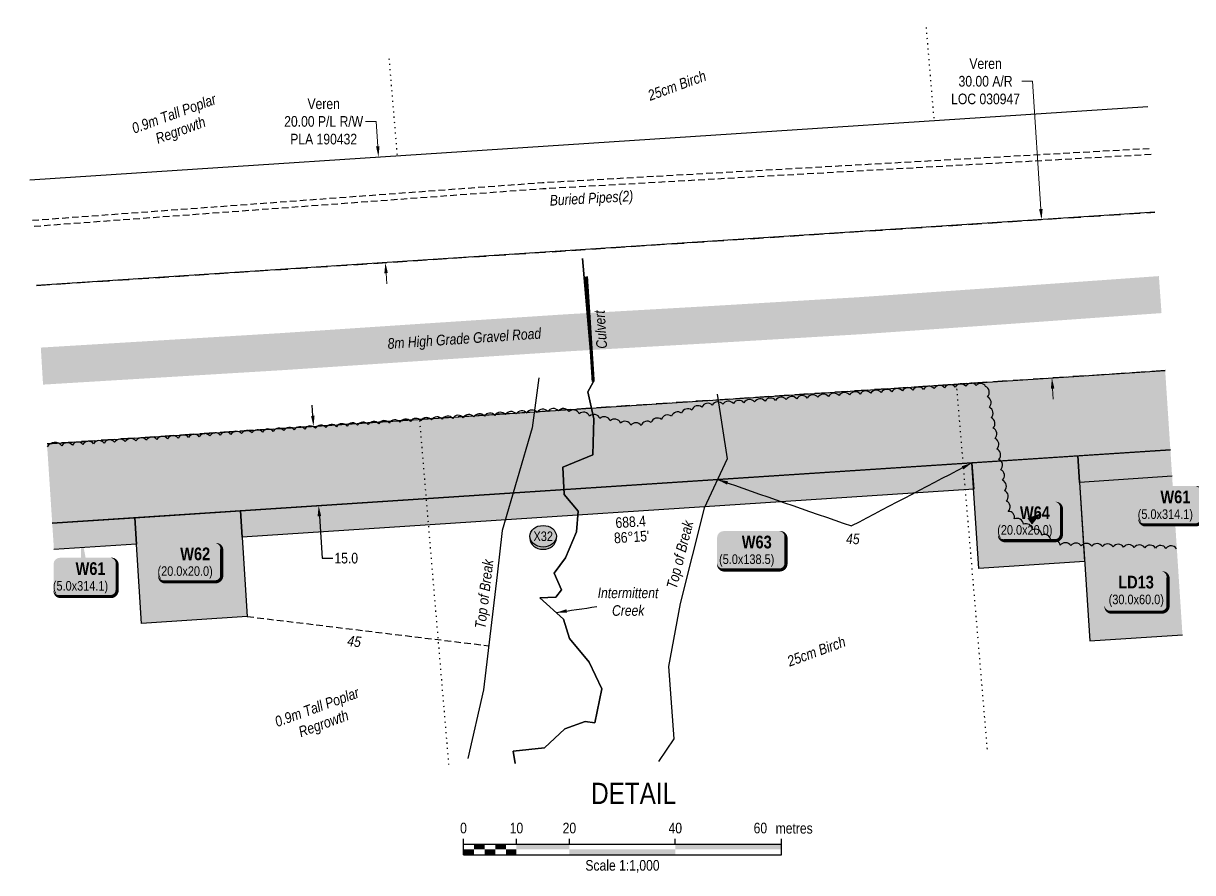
# Model space of a CAD drawing. Extents: x 471563 to 508050, y 6028961 to 6050146.
# Drawn here: x 484663 to 485766, y 6045283 to 6046084 of the extents above; entities that cross this region are included whole.
import ezdxf
from ezdxf.enums import TextEntityAlignment as Align

# ---------------------------------------------------------------- set-up
doc = ezdxf.new("R2010")
doc.units = 0
doc.header["$LTSCALE"] = 5
doc.header["$PDSIZE"] = 0.5
for name, pattern in [('0', [1, 1, 0]), ('foc-ACCESSROAD', [3.75, 2.5, -1.25]), ('foc-TIELINE', [1.875, 1.25, -0.625]), ('foc-TOPO', [1, 0.2, -0.8]), ('foc-WHEELTRACKS', [2, 0.4, -1.6]), ('UG_PIPE', [1.875, 1.25, -0.625])]:
    doc.linetypes.add(name, pattern=pattern)
doc.layers.get('Defpoints').update_dxf_attribs({"color": 9})
for name, color, linetype, lineweight in [('AS-GENERAL', 48, 'Continuous', 18), ('C-AR-T', 13, 'Continuous', 9), ('T-TEXT', 48, 'Continuous', 18), ('T-TIE-T', 201, 'Continuous', 18)]:
    doc.layers.add(name, color=color, linetype=linetype, lineweight=lineweight)
for name, color, linetype in [('AS-PIPE-UG', 44, 'UG_PIPE'), ('AS-PIPE-UG-T', 44, 'Continuous'), ('AS-ROADS', 254, 'Continuous'), ('C-AR', 13, 'foc-ACCESSROAD'), ('C-RW', 13, 'Continuous'), ('DETAIL-T', 7, 'Continuous'), ('L-BD1', 253, 'Continuous'), ('P-CROSSINGS', 250, 'Continuous'), ('P-PROPOSED', 10, 'Continuous'), ('P-PROPOSED-H', 21, 'Continuous'), ('P-TEMP-BLOCKS', 250, 'Continuous'), ('P-TEMP-H', 41, 'Continuous'), ('P-TEMP_LOG DECK', 46, 'Continuous'), ('P-TEMP_WORKSPACE', 46, 'Continuous'), ('P-TXT', 4, 'Continuous'), ('T-BUSH', 110, '0'), ('T-BUSH-T', 110, 'Continuous'), ('T-CREEK', 160, 'Continuous'), ('T-SLOPE', 48, 'Continuous'), ('T-TIE', 201, 'foc-TIELINE'), ('T-VEGETATION-CHANGE', 104, 'foc-TOPO'), ('T-WATER-P3', 160, 'foc-WHEELTRACKS'), ('T-WATER-T', 170, 'Continuous')]:
    doc.layers.add(name, color=color, linetype=linetype)
doc.styles.add('80', font='ARIALN.TTF', dxfattribs={"height": 10})
doc.styles.add('80CG', font='ARIALN.TTF', dxfattribs={"height": 10})
doc.styles.add('80L', font='ARIALN.TTF', dxfattribs={"height": 10})
doc.styles.add('80LS', font='ARIALNI.TTF', dxfattribs={"height": 10})
doc.styles.add('BOLD', font='ARIALNB.TTF')
doc.styles.add('Crossing', font='ARIALN.TTF', dxfattribs={"height": 10})
doc.styles.add('foc-LtypeFont', font='ARIALN.TTF', dxfattribs={"height": 7.349999999999999})
doc.linetypes.add('foc-TOPO-flowdirection-NOLINE', pattern='A,0,[">",foc-LtypeFont,S=0.3,R=0,X=0,Y=-0.945],-20,[">",foc-LtypeFont,S=0.3,R=0,X=0,Y=-0.945],0', length=20)
doc.dimstyles.new('Compass 5 000', dxfattribs={"dimscale": 5, "dimtxt": 9, "dimasz": 2, "dimexe": 0.2, "dimexo": 0.0625, "dimgap": 0.5, "dimtad": 0, "dimtih": 1, "dimtoh": 1, "dimzin": 0, "dimdsep": 46, "dimtxsty": '80CG', "dimcen": 0.1, "dimse1": 1, "dimse2": 1, "dimclrd": 256, "dimclrt": 256, "dimaunit": 1, "dimadec": 4, "dimazin": 0, "dimtfac": 0.06, "dimtofl": 0, "dimtmove": 0, "dimatfit": 1, "dimfxl": 0.2, "dimtolj": 1, "dimtzin": 0, "dimlwd": -1, "dimarcsym": 0})

# ---------------------------------------------------------------- blocks, each defined once
blk = doc.blocks.new('*U212')
h = blk.add_hatch(color=191)
edge = h.paths.add_edge_path()
edge.add_line((-23.99999999999998, -18.12467346899211), (23.99999999999998, -18.12467346899211))
edge.add_arc((23.99999999999998, -12.12467346899211), 6, 270, 360)
edge.add_line((29.99999999999998, -12.12467346899211), (29.99999999999998, 12.5))
edge.add_arc((23.99999999999998, 12.5), 6, 0, 90)
edge.add_line((23.99999999999998, 18.5), (-23.99999999999998, 18.5))
edge.add_arc((-23.99999999999998, 12.5), 6, 90, 180)
edge.add_line((-29.99999999999998, 12.5), (-29.99999999999998, -12.12467346899211))
edge.add_arc((-23.99999999999998, -12.12467346899211), 6, 180, 270)
at = {"color": 250, "flags": 128}
blk.add_lwpolyline([(-23.99999999999998, -18.12467346899211, 3, 3, 0), (23.99999999999998, -18.12467346899211, 3, 3, 0.414213562373095), (29.99999999999998, -12.12467346899211, 3, 3, 0), (29.99999999999998, 12.5, 3, 0, 0.414213562373095), (23.99999999999998, 18.5, 0, 0, 0), (-23.99999999999998, 18.5, 0, 0, 0.414213562373095), (-29.99999999999998, 12.5, 0, 0, 0), (-29.99999999999998, -12.12467346899211, 0, 3, 0.414213562373095)], format="xyseb", close=True, dxfattribs=at)
at = {"flags": 128}
blk.add_lwpolyline([(10.77027716297774, 7.691729883086108, 0, 7.499999999999998, 0), (-3.398394867633905e-15, 3.944304526105059e-31, 0, 0, 0)], format="xyseb", dxfattribs=at)
at = {"color": 250}
for tag, p, height, style in [('TEMP_AREA_W1_001', (-9.212824010914055, 2.244292974654144), 12, 'BOLD'), ('ENTER_TEXT_001', (-30.65893587994544, -12.47010782646594), 9, '80')]:
    blk.add_attdef(tag, p, '', height=height, dxfattribs=dict(at, style=style))
blk = doc.blocks.new('*U248')
h = blk.add_hatch(color=191)
edge = h.paths.add_edge_path()
edge.add_line((-26.49999999999998, -18.12467346899211), (26.49999999999998, -18.12467346899211))
edge.add_arc((26.49999999999998, -12.12467346899211), 6, 270, 360)
edge.add_line((32.49999999999998, -12.12467346899211), (32.49999999999998, 12.5))
edge.add_arc((26.49999999999998, 12.5), 6, 0, 90)
edge.add_line((26.49999999999998, 18.5), (-26.49999999999998, 18.5))
edge.add_arc((-26.49999999999998, 12.5), 6, 90, 180)
edge.add_line((-32.49999999999998, 12.5), (-32.49999999999998, -12.12467346899211))
edge.add_arc((-26.49999999999998, -12.12467346899211), 6, 180, 270)
at = {"color": 250, "flags": 128}
blk.add_lwpolyline([(-26.49999999999998, -18.12467346899211, 3, 3, 0), (26.49999999999998, -18.12467346899211, 3, 3, 0.414213562373095), (32.49999999999998, -12.12467346899211, 3, 3, 0), (32.49999999999998, 12.5, 3, 0, 0.414213562373095), (26.49999999999998, 18.5, 0, 0, 0), (-26.49999999999998, 18.5, 0, 0, 0.414213562373095), (-32.49999999999998, 12.5, 0, 0, 0), (-32.49999999999998, -12.12467346899211, 0, 3, 0.414213562373095)], format="xyseb", close=True, dxfattribs=at)
at = {"flags": 128}
blk.add_lwpolyline([(14.94424908989437, 3.134523259733476, 0, 7.499999999999998, 0), (-3.398394867633904e-15, 3.944304526105059e-31, 0, 0, 0)], format="xyseb", dxfattribs=at)
at = {"color": 250}
for tag, p, height, style in [('TEMP_AREA_W1_001', (-9.212824010914055, 2.244292974654144), 12, 'BOLD'), ('ENTER_TEXT_001', (-30.65893587994544, -12.47010782646594), 9, '80')]:
    blk.add_attdef(tag, p, '', height=height, dxfattribs=dict(at, style=style))
blk = doc.blocks.new('xing2')
h = blk.add_hatch(color=50)
h.dxf.hatch_style = 1
edge = h.paths.add_edge_path()
edge.add_ellipse((0, 0), major_axis=(-12.5, 0), ratio=0.8162973455633619, start_angle=0, end_angle=360)
h = blk.add_hatch(color=250)
h.dxf.hatch_style = 1
edge = h.paths.add_edge_path()
edge.add_ellipse((0, -2.047489049626165), major_axis=(-12.5, 0), ratio=0.8162973455633619, start_angle=0, end_angle=180)
edge.add_line((12.5, -2.047489049626165), (12.5, 0))
edge.add_ellipse((0, 0), major_axis=(-12.5, 0), ratio=0.8162973455633619, start_angle=0, end_angle=180, ccw=False)
edge.add_line((-12.5, 0), (-12.5, -2.047489049626165))
at = {"color": 250}
blk.add_ellipse((0, 0), major_axis=(-12.5, 0), ratio=0.8162973455633619, dxfattribs=at)
blk.add_ellipse((0, -2.047489049626165), major_axis=(-12.5, 0), ratio=0.8162973455633619, start_param=0, end_param=3.141592653589793, dxfattribs=at)
at = {"color": 250, "style": 'Crossing'}
blk.add_attdef('CROSSING', text='', height=9, dxfattribs=at).set_placement((0.08916442567715421, 0.0199513138486509), align=Align.MIDDLE_CENTER)
at = {"color": 250, "style": 'Crossing', "flags": 1}
for tag, p in [('OWNER', (0.08916442567715421, -12.49201765665748)), ('DESCRIPTION', (0.08916442567715421, -25.770021277247)), ('LOCATION', (0.08916442567715421, -39.30337514164421)), ('DWG_REF', (0.08916442567715421, -52.83672900604233))]:
    blk.add_attdef(tag, text='', height=9, dxfattribs=at).set_placement(p, align=Align.MIDDLE_CENTER)
blk = doc.blocks.new('*U320')
h = blk.add_hatch(color=191)
edge = h.paths.add_edge_path()
edge.add_line((-23.99999999999998, -20.05067980475724), (23.99999999999998, -20.05067980475724))
edge.add_arc((23.99999999999998, -14.05067980475724), 6, 270, 360)
edge.add_line((29.99999999999998, -14.05067980475724), (29.99999999999998, 12.5))
edge.add_arc((23.99999999999998, 12.5), 6, 0, 90)
edge.add_line((23.99999999999998, 18.5), (-23.99999999999998, 18.5))
edge.add_arc((-23.99999999999998, 12.5), 6, 90, 180)
edge.add_line((-29.99999999999998, 12.5), (-29.99999999999998, -14.05067980475724))
edge.add_arc((-23.99999999999998, -14.05067980475724), 6, 180, 270)
at = {"color": 250, "flags": 128}
blk.add_lwpolyline([(-23.99999999999998, -20.05067980475724, 3, 3, 0), (23.99999999999998, -20.05067980475724, 3, 3, 0.414213562373095), (29.99999999999998, -14.05067980475724, 3, 3, 0), (29.99999999999998, 12.5, 3, 0, 0.414213562373095), (23.99999999999998, 18.5, 0, 0, 0), (-23.99999999999998, 18.5, 0, 0, 0.414213562373095), (-29.99999999999998, 12.5, 0, 0, 0), (-29.99999999999998, -14.05067980475724, 0, 3, 0.414213562373095)], format="xyseb", close=True, dxfattribs=at)
at = {"flags": 128}
blk.add_lwpolyline([(-18.85072646968288, 1.630617508971602, 0, 7.499999999999998, 0), (-3.398394867633905e-15, 0, 0, 0, 0)], format="xyseb", dxfattribs=at)
at = {"color": 250}
for tag, p, height, style in [('TEMP_AREA_W1_001', (-9.212824010914055, 2.244292974654144), 12, 'BOLD'), ('ENTER_TEXT_001', (-30.65893587994544, -12.47010782646594), 9, '80')]:
    blk.add_attdef(tag, p, '', height=height, dxfattribs=dict(at, style=style))
blk = doc.blocks.new('*U389')
at = {"color": 0}
for p, q in [((-150.0000000000342, 0), (-150.0000000000342, 15.00000000000273)), ((-100.0000000000232, 10.00000000000182), (-100.0000000000232, 15.00000000000273)), ((-50.00000000001134, 10.00000000000182), (-50.00000000001134, 15.00000000000273)), ((50.00000000001134, 10.00000000000182), (50.00000000001134, 15.00000000000273)), ((150.2392182250246, -2.274e-13), (150.2392182250246, 15.0000000000025)), ((-150.0000000000342, 10.00000000000182), (150.2392182250246, 10.00000000000159)), ((-150.0000000000342, 0), (150.2392182250246, -2.274e-13))]:
    blk.add_line(p, q, dxfattribs=at)
for points in [[(-150.0000000000342, 5.000000000000909), (-140.0000000000233, 5.000000000000909), (-150.0000000000342, 0), (-140.0000000000233, 0)], [(-140.0000000000342, 10.00000000000091), (-130.0000000000232, 10.00000000000091), (-140.0000000000342, 5), (-130.0000000000232, 5)], [(-130.0000000000342, 5.000000000000909), (-120.0000000000233, 5.000000000000909), (-130.0000000000342, 0), (-120.0000000000233, 0)], [(-120.0000000000342, 10.00000000000091), (-110.0000000000233, 10.00000000000091), (-120.0000000000342, 5), (-110.0000000000233, 5)], [(-110.0000000000342, 5.000000000000909), (-100.0000000000232, 5.000000000000909), (-110.0000000000342, 0), (-100.0000000000232, 0)], [(-100.0000000000232, 10.00000000000182), (-50.00000000001134, 10.00000000000182), (-100.0000000000232, 5.000000000000909), (-50.00000000001134, 5.000000000000909)], [(-50.00000000001134, 5.000000000000909), (50.00000000001134, 5.000000000000909), (-50.00000000001134, 0), (50.00000000001134, 0)], [(50.00000000001134, 10.00000000000182), (150.2392182250246, 10.00000000000159), (50.00000000001134, 5.000000000000909), (150.2392182250246, 5.000000000000682)]]:
    blk.add_solid(points, dxfattribs=at)
at = {"color": 0, "style": '80'}
blk.add_text('metres', height=10.00000000000227, dxfattribs=at).set_placement((162.2392182250246, 20.0000000000025), align=Align.CENTER)
for s, insert, char_height, attachment_point in [('0', (-150.0000000000342, 30.21145975443656), 10, 2), ('10', (-100.0000000000232, 30.21145975443656), 10, 2), ('20', (-50.00000000001134, 30.21145975443656), 10, 2), ('40', (50.00000000001134, 30.21145975443656), 10, 2), ('60', (136.6959500629242, 30.21828103683765), 10, 3), ('Scale 1:1,000', (0.1196091124951968, -5.000000000000114), 10.00000000000227, 2)]:
    blk.add_mtext(s, dxfattribs=dict(at, insert=insert, char_height=char_height, attachment_point=attachment_point))
blk = doc.blocks.new('*D321')
at = {"layer": 'C-AR-T', "transparency": 16777216}
for p, q in [((485614.8240782034, 6046029.447352895), (485604.8240782034, 6046029.447352896)), ((485622.7191766921, 6045908.889096485), (485614.8240782034, 6046029.447352895)), ((485633.8130874357, 6045739.484935421), (485634.4665659533, 6045729.506309973))]:
    blk.add_line(p, q, dxfattribs=at)
at = {"layer": 'C-AR-T', "linetype": 'Continuous', "transparency": 16777216}
for points in [[(485624.3822809334, 6045908.998009571), (485621.0560724509, 6045908.780183398), (485623.3726552099, 6045898.910471037)], [(485635.4761916769, 6045739.593848507), (485632.1499831944, 6045739.376022334), (485633.159608918, 6045749.463560869)]]:
    blk.add_solid(points, dxfattribs=at)
at = {"layer": 'Defpoints', "color": 0, "linetype": 'Continuous', "transparency": 16777216}
for p in [(485623.3726552099, 6045898.910471037), (485583.0998737848, 6045896.273094011), (485592.886827493, 6045746.826183843)]:
    blk.add_point(p, dxfattribs=at)
at = {"layer": 'C-AR-T', "linetype": 'Continuous', "transparency": 16777216, "insert": (485570.5232596501, 6046029.447352896), "char_height": 10, "attachment_point": 5, "style": '80CG'}
blk.add_mtext('\\A1;Veren\\P30.00 A/R\\PLOC 030947', dxfattribs=at)
blk = doc.blocks.new('*D322')
at = {"layer": 'C-AR-T', "transparency": 16777216}
for p, q in [((484995.4279018126, 6045991.530613091), (484985.4279018126, 6045991.530613091)), ((484996.9641961056, 6045968.071379268), (484995.4279018126, 6045991.530613091)), ((485004.8010130084, 6045848.403083298), (485005.4544915253, 6045838.42445785))]:
    blk.add_line(p, q, dxfattribs=at)
at = {"layer": 'C-AR-T', "linetype": 'Continuous', "transparency": 16777216}
for points in [[(484998.6273003469, 6045968.180292354), (484995.3010918644, 6045967.962466181), (484997.6176746225, 6045958.09275382)], [(485006.4641172496, 6045848.511996385), (485003.1379087672, 6045848.294170212), (485004.1475344914, 6045858.381708746)]]:
    blk.add_solid(points, dxfattribs=at)
at = {"layer": 'Defpoints', "color": 0, "linetype": 'Continuous', "transparency": 16777216}
for p in [(485135.5642385939, 6045967.126574812), (484997.6176746225, 6045958.09275382), (485142.0940984628, 6045867.415529737)]:
    blk.add_point(p, dxfattribs=at)
at = {"layer": 'C-AR-T', "linetype": 'Continuous', "transparency": 16777216, "insert": (484945.8883383756, 6045991.530613092), "char_height": 10, "attachment_point": 5, "style": '80CG'}
blk.add_mtext('\\A1;Veren\\P20.00 P/L R/W\\PPLA 190432', dxfattribs=at)
blk = doc.blocks.new('*U323')
h = blk.add_hatch(color=191)
edge = h.paths.add_edge_path()
edge.add_line((-23.99999999999998, -18.12467346899211), (23.99999999999998, -18.12467346899211))
edge.add_arc((23.99999999999998, -12.12467346899211), 6, 270, 360)
edge.add_line((29.99999999999998, -12.12467346899211), (29.99999999999998, 12.5))
edge.add_arc((23.99999999999998, 12.5), 6, 0, 90)
edge.add_line((23.99999999999998, 18.5), (-23.99999999999998, 18.5))
edge.add_arc((-23.99999999999998, 12.5), 6, 90, 180)
edge.add_line((-29.99999999999998, 12.5), (-29.99999999999998, -12.12467346899211))
edge.add_arc((-23.99999999999998, -12.12467346899211), 6, 180, 270)
at = {"flags": 128}
blk.add_lwpolyline([(-28.51707047429159, 40.15984528709085, 0, 7.499999999999996, 0), (-3.398394867633905e-15, 3.944304526105059e-31, 0, 0, 0)], format="xyseb", dxfattribs=at)
at = {"color": 250, "flags": 128}
blk.add_lwpolyline([(-23.99999999999998, -18.12467346899211, 3, 3, 0), (23.99999999999998, -18.12467346899211, 3, 3, 0.414213562373095), (29.99999999999998, -12.12467346899211, 3, 3, 0), (29.99999999999998, 12.5, 3, 0, 0.414213562373095), (23.99999999999998, 18.5, 0, 0, 0), (-23.99999999999998, 18.5, 0, 0, 0.414213562373095), (-29.99999999999998, 12.5, 0, 0, 0), (-29.99999999999998, -12.12467346899211, 0, 3, 0.414213562373095)], format="xyseb", close=True, dxfattribs=at)
at = {"color": 250}
for tag, p, height, style in [('TEMP_AREA_W1_001', (-9.212824010914055, 2.244292974654144), 12, 'BOLD'), ('ENTER_TEXT_001', (-30.65893587994544, -12.47010782646594), 9, '80')]:
    blk.add_attdef(tag, p, '', height=height, dxfattribs=dict(at, style=style))
blk = doc.blocks.new('*U324')
h = blk.add_hatch(color=191)
edge = h.paths.add_edge_path()
edge.add_line((-23.99999999999998, -18.12467346899211), (23.99999999999998, -18.12467346899211))
edge.add_arc((23.99999999999998, -12.12467346899211), 6, 270, 360)
edge.add_line((29.99999999999998, -12.12467346899211), (29.99999999999998, 12.5))
edge.add_arc((23.99999999999998, 12.5), 6, 0, 90)
edge.add_line((23.99999999999998, 18.5), (-23.99999999999998, 18.5))
edge.add_arc((-23.99999999999998, 12.5), 6, 90, 180)
edge.add_line((-29.99999999999998, 12.5), (-29.99999999999998, -12.12467346899211))
edge.add_arc((-23.99999999999998, -12.12467346899211), 6, 180, 270)
at = {"color": 250, "flags": 128}
blk.add_lwpolyline([(-23.99999999999998, -18.12467346899211, 3, 3, 0), (23.99999999999998, -18.12467346899211, 3, 3, 0.414213562373095), (29.99999999999998, -12.12467346899211, 3, 3, 0), (29.99999999999998, 12.5, 3, 0, 0.414213562373095), (23.99999999999998, 18.5, 0, 0, 0), (-23.99999999999998, 18.5, 0, 0, 0.414213562373095), (-29.99999999999998, 12.5, 0, 0, 0), (-29.99999999999998, -12.12467346899211, 0, 3, 0.414213562373095)], format="xyseb", close=True, dxfattribs=at)
at = {"flags": 128}
blk.add_lwpolyline([(23.20910139859189, 6.14590518389674, 0, 7.499999999999998, 0), (-3.398394867633904e-15, 3.944304526105059e-31, 0, 0, 0)], format="xyseb", dxfattribs=at)
at = {"color": 250}
for tag, p, height, style in [('TEMP_AREA_W1_001', (-9.212824010914055, 2.244292974654144), 12, 'BOLD'), ('ENTER_TEXT_001', (-30.65893587994544, -12.47010782646594), 9, '80')]:
    blk.add_attdef(tag, p, '', height=height, dxfattribs=dict(at, style=style))
blk = doc.blocks.new('*D325')
at = {"layer": 'Defpoints', "color": 0, "linetype": 'Continuous', "transparency": 16777216}
for p in [(484962.6794974743, 6045705.556916497), (484941.1875972787, 6045629.027815318), (484967.5777522455, 6045630.755943951)]:
    blk.add_point(p, dxfattribs=at)
at = {"layer": 'P-TXT', "transparency": 16777216}
for p, q in [((484935.6359036447, 6045713.807415908), (484934.982464782, 6045723.786043952)), ((484941.8410361414, 6045619.049187273), (484944.4349596635, 6045579.43752736)), ((484944.4349596635, 6045579.43752736), (484954.4349596634, 6045579.437527361))]:
    blk.add_line(p, q, dxfattribs=at)
at = {"layer": 'P-TXT', "linetype": 'Continuous', "transparency": 16777216}
for points in [[(484937.2990083187, 6045713.916322386), (484933.9727989706, 6045713.698509431), (484936.2893425074, 6045703.828787863)], [(484943.5041408155, 6045619.15809375), (484940.1779314673, 6045618.940280796), (484941.1875972787, 6045629.027815318)]]:
    blk.add_solid(points, dxfattribs=at)
at = {"layer": 'P-TXT', "linetype": 'Continuous', "transparency": 16777216, "insert": (484967.1873471134, 6045579.437527361), "char_height": 10, "attachment_point": 5, "style": '80CG'}
blk.add_mtext('\\A1;15.0', dxfattribs=at)
blk = doc.blocks.new('*U247')
h = blk.add_hatch(color=191)
edge = h.paths.add_edge_path()
edge.add_line((-23.99999999999998, -18.12467346899211), (23.99999999999998, -18.12467346899211))
edge.add_arc((23.99999999999998, -12.12467346899211), 6, 270, 360)
edge.add_line((29.99999999999998, -12.12467346899211), (29.99999999999998, 12.5))
edge.add_arc((23.99999999999998, 12.5), 6, 0, 90)
edge.add_line((23.99999999999998, 18.5), (-23.99999999999998, 18.5))
edge.add_arc((-23.99999999999998, 12.5), 6, 90, 180)
edge.add_line((-29.99999999999998, 12.5), (-29.99999999999998, -12.12467346899211))
edge.add_arc((-23.99999999999998, -12.12467346899211), 6, 180, 270)
at = {"flags": 128}
blk.add_lwpolyline([(-4.172263696911165, 41.70272509680722, 0, 7.499999999999996, 0), (-3.398394867633905e-15, 3.944304526105059e-31, 0, 0, 0)], format="xyseb", dxfattribs=at)
at = {"color": 250, "flags": 128}
blk.add_lwpolyline([(-23.99999999999998, -18.12467346899211, 3, 3, 0), (23.99999999999998, -18.12467346899211, 3, 3, 0.414213562373095), (29.99999999999998, -12.12467346899211, 3, 3, 0), (29.99999999999998, 12.5, 3, 0, 0.414213562373095), (23.99999999999998, 18.5, 0, 0, 0), (-23.99999999999998, 18.5, 0, 0, 0.414213562373095), (-29.99999999999998, 12.5, 0, 0, 0), (-29.99999999999998, -12.12467346899211, 0, 3, 0.414213562373095)], format="xyseb", close=True, dxfattribs=at)
at = {"color": 250}
for tag, p, height, style in [('TEMP_AREA_W1_001', (-9.212824010914055, 2.244292974654144), 12, 'BOLD'), ('ENTER_TEXT_001', (-30.65893587994544, -12.47010782646594), 9, '80')]:
    blk.add_attdef(tag, p, '', height=height, dxfattribs=dict(at, style=style))

msp = doc.modelspace()

# ---------------------------------------------------------------- hatches: boundary and pattern name
at = {"layer": 'P-PROPOSED-H'}
h = msp.add_hatch(color=256, dxfattribs=at)
h.dxf.hatch_style = 1
h.paths.add_polyline_path([(484684.8157337708, 6045687.361330798), (484689.7142858001, 6045612.560377722), (485744.9369811318, 6045681.66040974), (485740.0384291022, 6045756.461362877)])
at = {"layer": 'P-TEMP-H'}
h = msp.add_hatch(color=256, dxfattribs=at)
h.dxf.hatch_style = 1
h.paths.add_polyline_path([(485746.5698139032, 6045656.727032185), (485659.0829995284, 6045650.998059742), (485657.4559972545, 6045675.931819161), (485744.9369811318, 6045681.66040974)])
h = msp.add_hatch(color=256, dxfattribs=at)
h.dxf.hatch_style = 1
h.paths.add_polyline_path([(485559.3486461849, 6045644.467071558), (484868.9376103681, 6045599.256307106), (484867.3106021548, 6045624.190066135), (485557.7216379751, 6045669.400830585)])
h = msp.add_hatch(color=256, dxfattribs=at)
h.dxf.hatch_style = 1
h.paths.add_polyline_path([(485657.4559972545, 6045675.931819161), (485663.9640834434, 6045576.195965559), (485564.228229701, 6045569.687879356), (485557.7201435121, 6045669.423733108)])
h = msp.add_hatch(color=256, dxfattribs=at)
h.dxf.hatch_style = 1
h.paths.add_polyline_path([(485746.5698139032, 6045656.727032185), (485659.0829995284, 6045650.998059742), (485668.8894922679, 6045501.397180646), (485756.3665077673, 6045507.131389671)])
h = msp.add_hatch(color=256, dxfattribs=at)
h.dxf.hatch_style = 1
h.paths.add_polyline_path([(484867.3120966178, 6045624.167163561), (484873.820182806, 6045524.431309955), (484774.0843290636, 6045517.923223787), (484767.5762428749, 6045617.659077504)])
h = msp.add_hatch(color=256, dxfattribs=at)
h.dxf.hatch_style = 1
h.paths.add_polyline_path([(484689.7142858003, 6045612.560377718), (484767.5762428749, 6045617.659077504), (484769.2032510877, 6045592.725318476), (484691.3471185717, 6045587.627000104)])

# ---------------------------------------------------------------- linework, layer by layer
at = {"layer": 'AS-GENERAL', "const_width": 2.998414289999972, "flags": 128}
msp.add_lwpolyline([(485200.2604153513, 6045745.985819879), (485193.8554153514, 6045845.270819828)], dxfattribs=at)
at = {"layer": 'AS-PIPE-UG', "flags": 128}
for points in [[(484670.9995515883, 6045898.334612067), (485152.2555523948, 6045933.92521617), (485726.2983650829, 6045966.272318806)], [(485726.6902626998, 6045960.28803711), (485152.6454153528, 6045927.940819853), (484671.3914468637, 6045892.350366121)]]:
    msp.add_lwpolyline(points, dxfattribs=at)
at = {"layer": 'AS-ROADS', "const_width": 34.99999999999947, "flags": 128}
msp.add_lwpolyline([(485735.3413366051, 6045828.186026279), (485729.3104153514, 6045827.755819838), (485590.3354153506, 6045817.84581988), (485452.1004153512, 6045808.265819879), (485313.7704153528, 6045800.010819783), (485176.0104153514, 6045792.150819881), (485040.2004153517, 6045783.280819827), (484906.6904153515, 6045774.385819819), (484773.8354153514, 6045766.36581988), (484680.0124409359, 6045760.707674734)], dxfattribs=at)
at = {"layer": 'C-AR'}
for points in [[(484675.0291053207, 6045836.803274207), (485730.2478160139, 6045905.964151849)], [(485740.0383765776, 6045756.462164928), (484684.8156498583, 6045687.36261214)]]:
    msp.add_lwpolyline(points, dxfattribs=at)
at = {"layer": 'C-RW', "flags": 128}
for points in [[(484668.4976033045, 6045936.539394777), (485723.7200240166, 6046005.643620353)], [(485730.2513801962, 6045905.909726712), (484675.028959484, 6045836.805501194)]]:
    msp.add_lwpolyline(points, dxfattribs=at)
at = {"layer": 'P-PROPOSED'}
for points in [[(484684.8157337708, 6045687.361330798), (485740.0384291022, 6045756.461362877)], [(485744.9369811318, 6045681.66040974), (484689.7142858001, 6045612.560377722)]]:
    msp.add_lwpolyline(points, dxfattribs=at)
at = {"layer": 'P-TEMP_LOG DECK'}
msp.add_lwpolyline([(485746.5698139032, 6045656.727032185), (485659.0829995284, 6045650.998059742), (485668.8894922679, 6045501.397180646), (485756.3665077673, 6045507.131389671)], dxfattribs=at)
at = {"layer": 'P-TEMP_WORKSPACE'}
for points in [[(485746.5698139032, 6045656.727032185), (485659.0829995284, 6045650.998059742), (485657.4559972545, 6045675.931819161), (485744.9369811317, 6045681.660409741)], [(484689.7142858003, 6045612.560377718), (484767.5762428749, 6045617.659077504), (484769.2032510877, 6045592.725318476), (484691.3471185717, 6045587.627000104)]]:
    msp.add_lwpolyline(points, dxfattribs=at)
for points in [[(485559.3486461849, 6045644.467071558), (484868.9376103681, 6045599.256307106), (484867.3106021548, 6045624.190066135), (485557.7216379751, 6045669.400830585)], [(485657.4559972545, 6045675.931819161), (485663.9640834434, 6045576.195965559), (485564.228229701, 6045569.687879356), (485557.7201435121, 6045669.423733108)], [(484867.3120966178, 6045624.167163561), (484873.820182806, 6045524.431309955), (484774.0843290636, 6045517.923223787), (484767.5762428749, 6045617.659077504)]]:
    msp.add_lwpolyline(points, close=True, dxfattribs=at)
at = {"layer": 'T-BUSH', "linetype": 'Continuous', "flags": 128}
msp.add_lwpolyline([(485750.7607901656, 6045588.409649901, 0.52056705), (485740.7702553122, 6045588.698660767, 0.52056705), (485730.7797204587, 6045588.987671632, 0.52056705), (485720.7891856087, 6045589.276682484, 0.52056705), (485710.7986507516, 6045589.565693303, 0.52056705), (485700.8081158982, 6045589.854704227, 0.52056705), (485690.8175810447, 6045590.143715093, 0.52056705), (485680.8270461913, 6045590.432725959, 0.52056705), (485670.8365113378, 6045590.72173679, 0.52056705), (485660.8459764844, 6045591.010747629, 0.52056705), (485650.8554416309, 6045591.299758554, 0.52056705), (485640.8649067774, 6045591.588769419, 0.52056705), (485632.1321674433, 6045596.269737786, 0.52056705), (485623.5032099337, 6045601.313090464, 0.52056705), (485614.8742524241, 6045606.356443143, 0.52056705), (485606.2452949146, 6045611.399795821, 0.52056705), (485597.6163374051, 6045616.443148498, 0.52056705), (485591.9562690718, 6045623.565235173, 0.52056705), (485590.1688099408, 6045633.398815578, 0.52056705), (485588.3813508161, 6045643.232396006, 0.52056705), (485586.5938916843, 6045653.065976419, 0.52056705), (485584.8064325561, 6045662.899556839, 0.52056705), (485583.0189734277, 6045672.733137255, 0.52056705), (485581.2315142996, 6045682.566717612, 0.52056705), (485579.4440551712, 6045692.400298087, 0.52056705), (485577.6565960429, 6045702.233878504, 0.52056705), (485575.8691369146, 6045712.067458873, 0.52056705), (485574.0816777864, 6045721.901039336, 0.52056705), (485572.2942186617, 6045731.73461975, 0.52056705), (485570.5067595298, 6045741.568200169, 0.52056705), (485561.7934937789, 6045742.448252058, 0.52056705), (485551.8262870191, 6045741.707236949, 0.52056705), (485541.8590802615, 6045740.966221841, 0.52056705), (485531.891873504, 6045740.225206733, 0.52056705), (485521.9246667464, 6045739.484191565, 0.52056705), (485511.9574599889, 6045738.743176513, 0.52056705), (485501.9902532313, 6045738.002161407, 0.52056705), (485492.0230464738, 6045737.261146299, 0.52056705), (485482.0558397163, 6045736.52013119, 0.52056705), (485472.0886329587, 6045735.779116082, 0.52056705), (485462.1214262012, 6045735.038100916, 0.52056705), (485452.1542194436, 6045734.297085806, 0.52056705), (485442.1870126861, 6045733.556070756, 0.52056705), (485432.2198059285, 6045732.815055648, 0.52056705), (485422.252599171, 6045732.07404054, 0.52056705), (485412.2853924134, 6045731.333025431, 0.52056705), (485402.3181856559, 6045730.592010323, 0.52056705), (485392.3509788984, 6045729.850995155, 0.52056705), (485382.383772141, 6045729.109980104, 0.52056705), (485372.4165653834, 6045728.368964997, 0.52056705), (485362.4493586259, 6045727.627949888, 0.52056705), (485352.4821518682, 6045726.88693478, 0.52056705), (485342.5149451142, 6045726.145919671, 0.52056705), (485332.5477383567, 6045725.404904505, 0.52056705), (485322.5805315984, 6045724.663889395, 0.52056705), (485312.613324838, 6045723.922874345, 0.52056705), (485302.8512625406, 6045722.086073842, 0.52056705), (485293.2910084679, 6045719.171308742, 0.52056705), (485283.730754388, 6045716.256543582, 0.52056705), (485274.1705003119, 6045713.341778423, 0.52056705), (485264.6102462354, 6045710.427013263, 0.52056705), (485255.0499921592, 6045707.512248101, 0.52056705), (485245.4897380829, 6045704.597482884, 0.52056705), (485235.8044866272, 6045704.857504346, 0.52056705), (485226.044661822, 6045707.011601232, 0.52056705), (485216.2848370097, 6045709.165698233, 0.52056705), (485206.525012201, 6045711.319795176, 0.52056705), (485196.7651873922, 6045713.47389206, 0.52056705), (485187.0053625835, 6045715.627989063, 0.52056705), (485177.2455377749, 6045717.782086006, 0.52056705), (485167.3786598051, 6045718.467351901, 0.52056705), (485157.4096388433, 6045717.751157095, 0.52056705), (485147.4406178815, 6045717.034962228, 0.52056705), (485137.4715969198, 6045716.318767479, 0.52056705), (485127.502575958, 6045715.602572672, 0.52056705), (485117.5335549962, 6045714.886377805, 0.52056705), (485107.5645340344, 6045714.170183057, 0.52056705), (485097.5955130726, 6045713.453988249, 0.52056705), (485087.6264921108, 6045712.737793384, 0.52056705), (485077.6574711491, 6045712.021598634, 0.52056705), (485067.6884501873, 6045711.305403827, 0.52056705), (485057.7194292255, 6045710.58920902, 0.52056705), (485047.7504082638, 6045709.87301421, 0.52056705), (485037.781387302, 6045709.156819404, 0.52056705), (485027.8123663402, 6045708.440624597, 0.52056705), (485017.8433453784, 6045707.72442973, 0.52056705), (485007.8743244166, 6045707.008234981, 0.52056705), (484997.9053034548, 6045706.292040175, 0.52056705), (484987.9362824931, 6045705.575845308, 0.52056705), (484977.9672615313, 6045704.85965056, 0.52056705), (484967.9982405695, 6045704.143455752, 0.52056705), (484958.0292196077, 6045703.427260887, 0.52056705), (484948.0601986473, 6045702.711066137, 0.52056705), (484938.0911776877, 6045701.99487133, 0.52056705), (484928.122156726, 6045701.278676523, 0.52056705), (484918.1531357642, 6045700.562481713, 0.52056705), (484908.1841147989, 6045699.846286907, 0.52056705), (484898.2150938371, 6045699.1300921, 0.52056705), (484888.2460728755, 6045698.413897233, 0.52056705), (484878.2770519137, 6045697.697702484, 0.52056705), (484868.3080309519, 6045696.981507678, 0.52056705), (484858.3390099901, 6045696.26531281, 0.52056705), (484848.3699890282, 6045695.549118062, 0.52056705), (484838.4009680664, 6045694.832923255, 0.52056705), (484828.4319471046, 6045694.11672839, 0.52056705), (484818.4594235538, 6045693.451113293, 0.52056705), (484808.4868394596, 6045692.786372422, 0.52056705), (484798.5142553654, 6045692.121631556, 0.52056705), (484788.5416712711, 6045691.456890688, 0.52056705), (484778.5690871769, 6045690.792149761, 0.52056705), (484768.5965030826, 6045690.127408952, 0.52056705), (484758.623918992, 6045689.462668084, 0.52056705), (484748.6513348942, 6045688.797927156, 0.52056705), (484738.6787508, 6045688.133186347, 0.52056705), (484728.7061667057, 6045687.468445479, 0.52056705), (484718.7335826114, 6045686.803704551, 0.52056705), (484708.7609985172, 6045686.138963742, 0.52056705), (484698.7884144229, 6045685.474222874, 0.52056705), (484685.0029900571, 6045684.55533015, 0.52056705)], format="xyb", dxfattribs=at)
at = {"layer": 'T-CREEK', "flags": 128}
msp.add_lwpolyline([(485126.5215088539, 6045385.601994365), (485124.5854153514, 6045397.265819879), (485154.2104153509, 6045400.605819879), (485173.5054153513, 6045418.320819878), (485192.6454153513, 6045425.315819827), (485201.7054153513, 6045424.165819826), (485208.4804153514, 6045456.13081988), (485196.4704153542, 6045481.475819883), (485177.7354153515, 6045503.630819827), (485172.3154153513, 6045521.785819879), (485149.9854153511, 6045542.170819878), (485164.8654153513, 6045542.795819847), (485170.2304153512, 6045549.505819882), (485163.4554153543, 6045565.340819847), (485173.9704153509, 6045579.925819877), (485184.3704153546, 6045604.475819876), (485186.2154153514, 6045623.700819883), (485172.9204153546, 6045639.41581982), (485171.5104153512, 6045665.290819885), (485199.8554153512, 6045677.035819844), (485200.8204153514, 6045711.035819876), (485195.2754153509, 6045736.385819823), (485200.2954153511, 6045745.520819828), (485190.000415351, 6045862.230819877)], dxfattribs=at)
at = {"layer": 'T-SLOPE', "flags": 128}
for points in [[(485148.8119153533, 6045749.659818983), (485142.744915353, 6045702.454818995), (485114.3329153502, 6045605.635818995), (485109.7619153526, 6045563.836818919), (485096.5964153567, 6045455.162818874), (485081.9949153518, 6045390.44781894)], [(485317.2009153525, 6045734.267818938), (485326.7984153435, 6045673.165818994), (485305.0599153492, 6045626.776318981), (485282.2639153544, 6045536.823818984), (485271.3054153517, 6045477.279818925), (485276.1989153513, 6045408.930818983), (485261.993453794, 6045387.44701532)]]:
    msp.add_lwpolyline(points, dxfattribs=at)
at = {"layer": 'T-TIE', "flags": 128}
msp.add_lwpolyline([(484873.820182806, 6045524.431309955), (485101.6443976034, 6045496.831150767)], dxfattribs=at)
at = {"layer": 'T-VEGETATION-CHANGE', "flags": 128}
for points in [[(485521.9508195631, 6045994.574757354), (485514.386921718, 6046084.110644386)], [(485007.4987394062, 6046050.915637744), (485015.3992790802, 6045957.332928273)], [(485572.2344041013, 6045399.354483642), (485543.3062036714, 6045741.785349238)], [(485036.3386713914, 6045709.303660994), (485063.7387460755, 6045384.746942693)]]:
    msp.add_lwpolyline(points, dxfattribs=at)
at = {"layer": 'T-WATER-P3', "linetype": 'foc-TOPO-flowdirection-NOLINE', "flags": 128}
msp.add_lwpolyline([(485190.000415351, 6045862.230819877), (485200.2954153511, 6045745.520819828), (485195.2754153509, 6045736.385819823), (485200.8204153514, 6045711.035819876), (485199.8554153512, 6045677.035819844), (485171.5104153512, 6045665.290819885), (485172.9204153546, 6045639.41581982), (485186.2154153514, 6045623.700819883), (485184.3704153546, 6045604.475819876), (485173.9704153509, 6045579.925819877), (485163.4554153543, 6045565.340819847), (485170.2304153512, 6045549.505819882), (485164.8654153513, 6045542.795819847), (485149.9854153511, 6045542.170819878), (485172.3154153513, 6045521.785819879), (485177.7354153515, 6045503.630819827), (485196.4704153542, 6045481.475819883), (485208.4804153514, 6045456.13081988), (485201.7054153513, 6045424.165819826), (485192.6454153513, 6045425.315819827), (485173.5054153513, 6045418.320819878), (485154.2104153509, 6045400.605819879), (485124.5854153514, 6045397.265819879), (485126.5215088539, 6045385.601994365)], dxfattribs=at)

# ---------------------------------------------------------------- block references
at = {"layer": 'DETAIL-T', "xscale": 0.99947143, "yscale": 0.99947143, "zscale": 0.99947143}
msp.add_blockref('*U389', (485227.7578033708, 6045299.596406383), dxfattribs=at)
at = {"layer": 'P-CROSSINGS', "xscale": 0.99947143, "yscale": 0.99947143, "zscale": 0.99947143}
msp.add_blockref('xing2', (485152.9868010962, 6045600.121880291), dxfattribs=at).add_auto_attribs({'CROSSING': 'X32'})
at = {"layer": 'P-TEMP-BLOCKS', "xscale": 0.9994796499999833, "yscale": 0.9994796499999833, "zscale": 0.9994796499999833}
for name, p, values in [('*U323', (485744.7526386968, 6045629.002238704), {'TEMP_AREA_W1_001': 'W61', 'ENTER_TEXT_001': '(5.0x314.1)'}), ('*U212', (485612.1605942828, 6045614.093875322), {'TEMP_AREA_W1_001': 'W64', 'ENTER_TEXT_001': '(20.0x20.0)'}), ('*U247', (484720.9639890473, 6045561.36441774), {'TEMP_AREA_W1_001': 'W61', 'ENTER_TEXT_001': '(5.0x314.1)'}), ('*U248', (485349.6783292545, 6045586.468479707), {'TEMP_AREA_W1_001': 'W63', 'ENTER_TEXT_001': '(5.0x138.5)'}), ('*U324', (484819.7186229213, 6045575.26337394), {'TEMP_AREA_W1_001': 'W62', 'ENTER_TEXT_001': '(20.0x20.0)'})]:
    msp.add_blockref(name, p, dxfattribs=at).add_auto_attribs(values)
at = {"layer": 'P-TEMP-BLOCKS'}
ref = msp.add_blockref('*U320', (485712.7658155639, 6045548.525859986), dxfattribs=dict(at, xscale=0.9994796499999833, yscale=0.9994796499999833, zscale=0.9994796499999833))
ref.add_attrib('TEMP_AREA_W1_001', 'LD13', (485695.7323915696, 6045550.871251147), dxfattribs={"layer": '0', "color": 250, "height": 11.99375579999973, "style": 'BOLD'})
ref.add_attrib('ENTER_TEXT_001', '(30.0x60.0)', (485686.7033269416, 6045536.062240988), dxfattribs={"layer": '0', "color": 250, "height": 8.995316849999867, "style": '80'})

# ---------------------------------------------------------------- texts
at = {"layer": 'AS-PIPE-UG-T', "insert": (485158.6185263395, 6045921.993540883), "char_height": 9.994796499999866, "attachment_point": 1, "rotation": 3.225185491444693, "style": '80L'}
msp.add_mtext_dynamic_manual_height_columns('\\pi0.31954;{\\fArial Narrow|b0|i1|c0|p34;Buried Pipes(2)}', width=78.38850280628196, gutter_width=50.0004112173564, heights=[0], dxfattribs=at)
at = {"layer": 'DETAIL-T', "color": 3, "insert": (485238.4114898214, 6045357.513507011), "char_height": 19.98942859999955, "width": 223.7396991905514, "attachment_point": 5, "style": '80CG'}
msp.add_mtext('DETAIL', dxfattribs=at)
at = {"layer": 'L-BD1', "style": '80L'}
for s, p in [('688.4', (485235.5674825803, 6045613.749323606)), ("86°15'", (485236.4981407849, 6045599.537294667))]:
    msp.add_text(s, height=9.994714299999776, rotation=3.746599999987891, dxfattribs=at).set_placement(p, align=Align.MIDDLE)
at = {"layer": 'T-BUSH-T', "char_height": 9.98955193043246, "attachment_point": 1, "rotation": 20.000000000000007, "style": '80LS'}
for s, width, insert in [('\\pi19.83702;25cm Birch', 95.95214803948053, (485232.0354498932, 6046013.601495601)), ('\\pi6.22234;0.9m Tall Poplar\\P\\pi23.91188;Regrowth', 95.95214803948053, (484757.857459976, 6045987.250594307)), ('\\pi19.83702;25cm Birch', 95.95214803948053, (485363.6280028838, 6045479.676848267)), ('\\pi0.47771;0.9m Tall Poplar\\P\\pi18.16726;Regrowth', 84.46289995644217, (484898.2264611743, 6045429.241352862))]:
    msp.add_mtext_dynamic_manual_height_columns(s, width=width, gutter_width=50.0004112173564, heights=[0], dxfattribs=dict(at, insert=insert))
at = {"layer": 'T-TEXT', "attachment_point": 1, "style": '80LS'}
for s, width, gutter_width, insert, char_height, rotation in [('Culvert', 36.82578444747567, 250.0020560867825, (485203.4269936552, 6045776.810695431), 9.994714299999774, 93.69110791158113), ('8m High Grade Gravel Road', 145.8378979109508, 50.0004112173564, (485005.9013889951, 6045786.838763757), 9.994752699999921, 3.9028663496068026), ('\\pi0.77994;Top of Break', 66.30054570259068, 250.0020560867828, (485268.9778769474, 6045551.51569317), 9.994714299999774, 75.77933833975284), ('\\pi0.77994;Top of Break', 66.30054570259068, 250.0020560867828, (485088.3133316861, 6045512.928563029), 9.994714299999774, 83.09246516441799)]:
    msp.add_mtext_dynamic_manual_height_columns(s, width=width, gutter_width=gutter_width, heights=[0], dxfattribs=dict(at, insert=insert, char_height=char_height, rotation=rotation))
at = {"layer": 'T-TIE-T', "insert": (485438.5533294573, 6045602.686993067), "char_height": 9.994714299999774, "attachment_point": 1, "style": '80LS'}
msp.add_mtext_dynamic_manual_height_columns('\\pi0.3159;45', width=13.026330150068, gutter_width=250.0020560867828, heights=[0], dxfattribs=at)
at = {"layer": 'T-TIE-T', "insert": (484968.6949339366, 6045506.79799736), "char_height": 9.994714299999774, "attachment_point": 1, "rotation": 353.09246516356296, "style": '80LS'}
msp.add_mtext_dynamic_manual_height_columns('\\pi0.3159;45', width=13.026330150068, gutter_width=250.0020560867828, heights=[0], dxfattribs=at)
at = {"layer": 'T-WATER-T', "insert": (485204.1307040058, 6045551.740044475), "char_height": 9.994714299999774, "attachment_point": 1, "style": '80L'}
msp.add_mtext_dynamic_manual_height_columns('\\pi0.34138;{\\fArial Narrow|b0|i1|c0|p34;Intermittent\\P\\pi13.87447;Creek}', width=57.85579809004013, gutter_width=250.0020560867825, heights=[0], dxfattribs=at)

# ---------------------------------------------------------------- dimensions: what is measured, and where the dimension line sits
at = {"layer": 'C-AR-T', "linetype": 'Continuous'}
for base, p1, p2, angle, text, picture, middle in [((485623.3726552099, 6045898.910471037), (485592.8868274931, 6045746.826183844), (485583.0998737849, 6045896.273094012), 93.74682604480235, 'Veren\\P30.00 A/R\\PLOC 030947', '*D321', (485570.5232596501, 6046029.447352896)), ((484997.6176746225, 6045958.09275382), (485142.094098463, 6045867.415529739), (485135.564238594, 6045967.126574813), 93.7468260406637, 'Veren\\P20.00 P/L R/W\\PPLA 190432', '*D322', (484945.8883383756, 6045991.530613092))]:
    dim = msp.add_linear_dim(base=base, p1=p1, p2=p2, angle=angle, text=text, dimstyle='Compass 5 000', dxfattribs=at)
    dim.commit()
    dim.dimension.update_dxf_attribs({"geometry": picture, "text_midpoint": middle, "dimtype": 161})
at = {"layer": 'P-TXT', "linetype": 'Continuous'}
dim = msp.add_linear_dim(base=(484941.1875972787, 6045629.027815318), p1=(484962.6794974744, 6045705.556916498), p2=(484967.5777522456, 6045630.755943953), angle=273.74659835191375, text='15.0', dimstyle='Compass 5 000', dxfattribs=at)
dim.commit()
dim.dimension.update_dxf_attribs({"geometry": '*D325', "text_midpoint": (484967.1873471134, 6045579.437527361), "dimtype": 161})

# ---------------------------------------------------------------- leaders
at = {"layer": 'T-TIE-T', "path_type": 1}
for points in [[(485557.7216379751, 6045669.400830585), (485444.004300953, 6045609.835714725)], [(485317.6677542215, 6045653.681180946), (485444.004300953, 6045609.835714725)]]:
    msp.add_leader(points, dimstyle='Compass 5 000', override={"dimgap": 0.5, "dimtad": 0}, dxfattribs=at)
at = {"layer": 'T-WATER-T', "path_type": 1}
msp.add_leader([(485165.3506172644, 6045528.143966273), (485203.7977863892, 6045533.823500997)], dimstyle='Compass 5 000', override={"dimgap": 0.5, "dimtad": 0}, dxfattribs=at)

doc.saveas('drawing.dxf')
